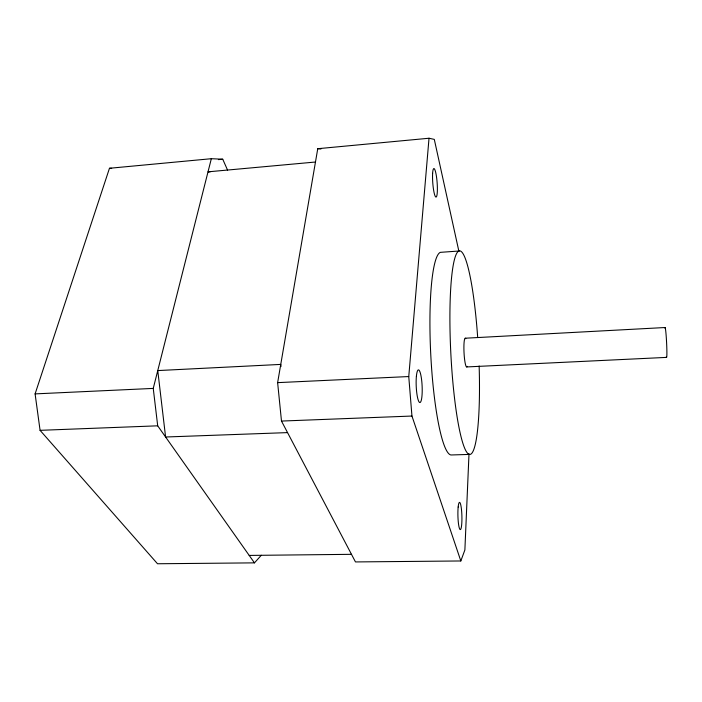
<?xml version="1.0" encoding="UTF-8"?>
<svg xmlns="http://www.w3.org/2000/svg" width="702" height="702" viewBox="0 0 702 702"><rect width="100%" height="100%" fill="white"/><g stroke="black" fill="none" stroke-linecap="round" stroke-linejoin="round"><path stroke-width="1.05" d="M468.997 453.825L464.882 549.947L460.828 560.968L355.475 561.933L281.484 421.06L277.632 382.634L317.752 148.701L429.019 138.241L434.301 139.391L458.915 251.386M460.828 560.968L411.951 416.04L408.757 376.553L429.019 138.241M261.293 555.273L254.457 562.864L157.696 425.816L153.247 388.408L211.337 158.705L222.736 159.214L227.553 170.077M254.457 562.864L157.511 563.759L40.075 430.335L35.1 393.892L109.468 168.278L211.337 158.705M218.375 159.617L222.736 159.214M315.47 162.022L208.02 171.832L210.17 171.858M458.845 251.026L440.382 252.343A101.536 15.567 87.1 0 0 430.826 355.8A101.536 15.567 87.1 0 0 451.088 454.975L469.541 454.413M465.277 338.215L665.057 327.527M466.733 366.935L666.575 357.388M35.1 393.892L153.247 388.408M277.632 382.634L408.757 376.553M40.075 430.335L157.696 425.816M281.484 421.06L411.951 416.04M287.557 432.607L165.593 437.004L157.757 370.577L280.756 364.408L280.967 366.567M249.21 555.422L351.483 554.326M109.468 168.278L111.636 168.313M317.752 148.701L320.928 149.008M664.891 328.097A14.953 0.763 87.1 0 1 666.584 342.409A14.953 0.763 87.1 0 1 666.347 356.835M467.207 366.374A14.382 1.948 87.1 0 1 464.031 352.667A14.382 1.948 87.1 0 1 465.812 338.733M479.141 366.005A101.913 13.882 87.1 0 1 461.574 438.794A101.913 13.882 87.1 0 1 452.851 267.471A101.913 13.882 87.1 0 1 477.685 337.486M458.169 507.028A13.61 1.983 88.4 0 0 459.889 529.343A13.61 1.983 88.4 0 0 461.67 511.626A13.61 1.983 88.4 0 0 458.169 507.028M432.625 173.341A14.312 2.185 85.7 0 0 435.556 196.806A14.312 2.185 85.7 0 0 436.705 178.308A14.312 2.185 85.7 0 0 432.625 173.341M416.383 376.395A16.33 2.948 87.4 0 0 419.524 402.413A16.33 2.948 87.4 0 0 421.612 379.835A16.33 2.948 87.4 0 0 416.383 376.395"/></g></svg>
